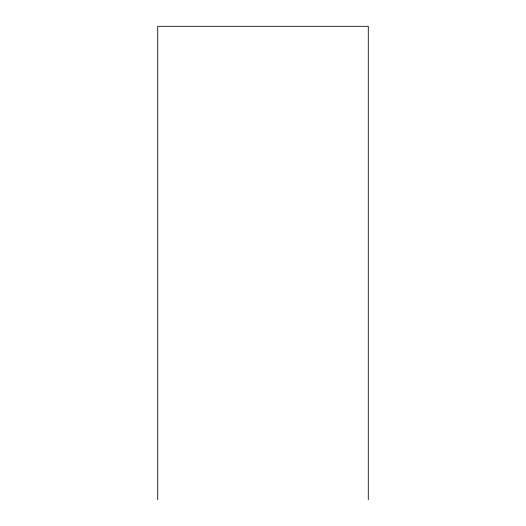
<?xml version="1.0" encoding="UTF-8"?>
<svg xmlns="http://www.w3.org/2000/svg" width="526" height="526" viewBox="0 0 526 526"><rect width="100%" height="100%" fill="white"/><g stroke="black" fill="none" stroke-linecap="round" stroke-linejoin="round"><path stroke-width="0.79" d="M368.285 499.7L368.285 26.3L157.715 26.3L157.715 499.7"/></g></svg>
